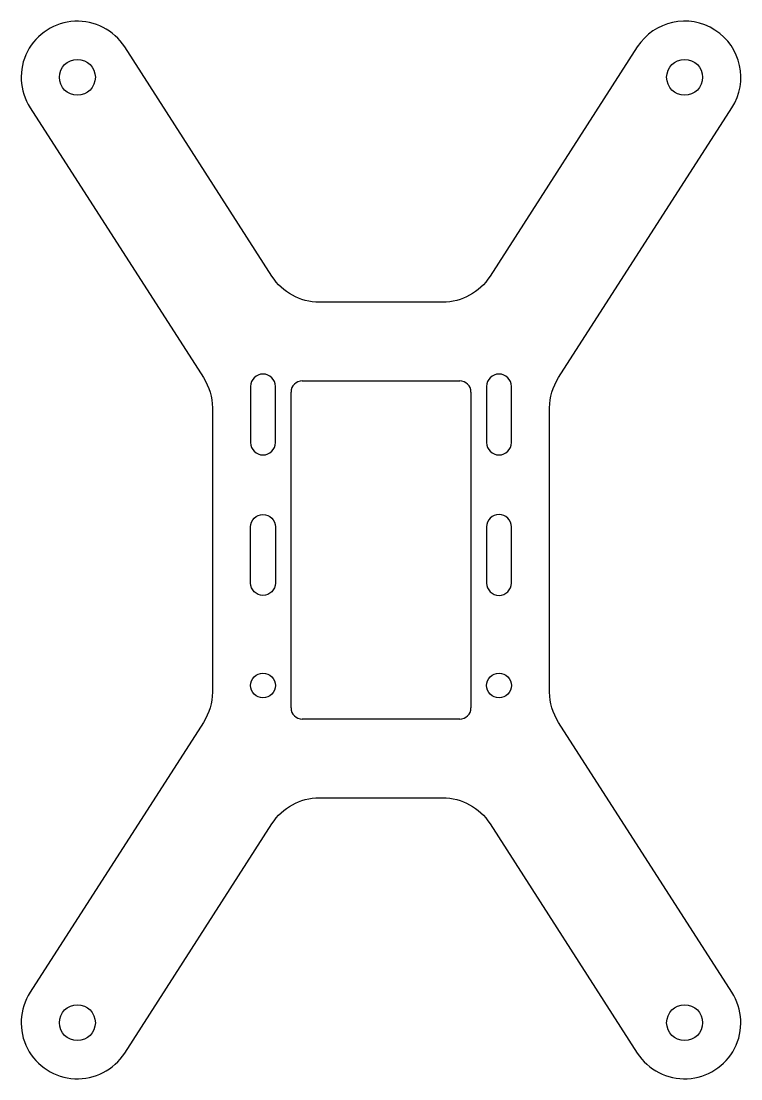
# Model space of a CAD drawing. Header units: millimetres. Extents: x -32 to 32, y -47.1 to 47.1.
import ezdxf

# ---------------------------------------------------------------- set-up
doc = ezdxf.new("R2010")
doc.units = ezdxf.units.MM
doc.layers.get('0').update_dxf_attribs({"linetype": 'CONTINUOUS'})

msp = doc.modelspace()

# ---------------------------------------------------------------- linework, layer by layer
for p, q in [((-7, 15.062), (7, 15.062)), ((-8, -14.062), (-8, 14.062)), ((8, 14.062), (8, -14.062)), ((7, -15.062), (-7, -15.062))]:
    msp.add_line(p, q)
for points in [[(-22.804, 44.777, 1), (-31.22, 39.374), (-15.792, 15.344, -0.143657), (-15, 12.643), (-15, -12.643, -0.143657), (-15.792, -15.344), (-31.22, -39.374, 1), (-22.804, -44.777), (-9.698, -24.361, -0.255362), (-5.49, -22.062), (5.49, -22.062, -0.255362), (9.698, -24.361), (22.804, -44.777, 1), (31.22, -39.374), (15.792, -15.344, -0.143657), (15, -12.643), (15, 12.643, -0.143657), (15.792, 15.344), (31.22, 39.374, 1), (22.804, 44.777), (9.698, 24.361, -0.255362), (5.49, 22.062), (-5.49, 22.062, -0.255362), (-9.698, 24.361)], [(-11.6, 9.562, 1), (-9.4, 9.562), (-9.4, 14.562, 1), (-11.6, 14.562)], [(11.6, 14.562, 1), (9.4, 14.562), (9.4, 9.562, 1), (11.6, 9.562)], [(-11.6, -2.938), (-11.6, 2.062, -1), (-9.4, 2.062), (-9.4, -2.938, -1)], [(11.6, 2.062, 1), (9.4, 2.062), (9.4, -2.938, 1), (11.6, -2.938)]]:
    msp.add_lwpolyline(points, format="xyb", close=True)
for centre, radius in [((-27.012, 42.076), 1.6), ((27.012, 42.076), 1.6), ((-10.5, -12.062), 1.1), ((10.5, -12.062), 1.1), ((-27.012, -42.076), 1.6), ((27.012, -42.076), 1.6)]:
    msp.add_circle(centre, radius)
for centre, start, end in [((-7, 14.062), 90, 180), ((7, 14.062), 0, 90), ((-7, -14.062), 180, 270), ((7, -14.062), -90, 0)]:
    msp.add_arc(centre, 1, start, end)

doc.saveas('drawing.dxf')
